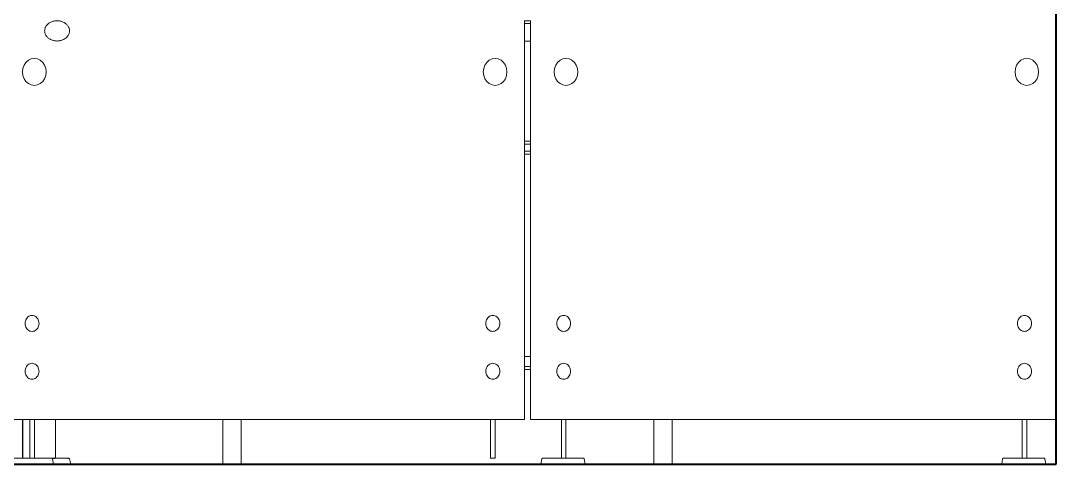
# Model space of a CAD drawing. Header units: inches. Extents: x 137851 to 141026, y -21374 to -19129.
# Drawn here: x 139128.4 to 139211.4, y -20252.3 to -20216.7 of the extents above; entities that cross this region are included whole.
import ezdxf

# ---------------------------------------------------------------- set-up
doc = ezdxf.new("R2010")
doc.units = ezdxf.units.IN
doc.header["$LTSCALE"] = 0.5
doc.header["$MEASUREMENT"] = 0
doc.layers.add('wall', color=1, linetype='Continuous', lineweight=40)
doc.layers.add('window', color=4, linetype='Continuous', lineweight=13)

msp = doc.modelspace()

# ---------------------------------------------------------------- linework, layer by layer
at = {"layer": 'wall'}
for p, q in [((139211.447, -20252.295), (139211.447, -20146.295)), ((139126.67, -20252.295), (139211.447, -20252.295))]:
    msp.add_line(p, q, dxfattribs=at)
at = {"layer": 'window'}
for p, q in [((139130.376, -20217.321), (139130.362, -20217.373)), ((139130.395, -20217.27), (139130.376, -20217.321)), ((139130.418, -20217.22), (139130.395, -20217.27)), ((139130.445, -20217.172), (139130.418, -20217.22)), ((139130.476, -20217.125), (139130.445, -20217.172)), ((139130.51, -20217.08), (139130.476, -20217.125)), ((139130.548, -20217.037), (139130.51, -20217.08)), ((139130.59, -20216.996), (139130.548, -20217.037)), ((139130.634, -20216.957), (139130.59, -20216.996)), ((139130.682, -20216.921), (139130.634, -20216.957)), ((139130.732, -20216.887), (139130.682, -20216.921)), ((139130.785, -20216.857), (139130.732, -20216.887)), ((139130.841, -20216.829), (139130.785, -20216.857)), ((139130.898, -20216.804), (139130.841, -20216.829)), ((139130.958, -20216.782), (139130.898, -20216.804)), ((139131.019, -20216.763), (139130.958, -20216.782)), ((139131.081, -20216.748), (139131.019, -20216.763)), ((139131.145, -20216.735), (139131.081, -20216.748)), ((139131.209, -20216.727), (139131.145, -20216.735)), ((139131.209, -20216.727), (139131.192, -20216.727)), ((139131.257, -20216.722), (139131.209, -20216.727)), ((139131.274, -20216.722), (139131.257, -20216.722)), ((139131.322, -20216.72), (139131.274, -20216.722)), ((139131.339, -20216.72), (139131.322, -20216.72)), ((139131.404, -20216.722), (139131.339, -20216.72)), ((139131.469, -20216.727), (139131.404, -20216.722)), ((139131.534, -20216.735), (139131.469, -20216.727)), ((139131.597, -20216.748), (139131.534, -20216.735)), ((139131.66, -20216.763), (139131.597, -20216.748)), ((139131.721, -20216.782), (139131.66, -20216.763)), ((139131.78, -20216.804), (139131.721, -20216.782)), ((139131.837, -20216.829), (139131.78, -20216.804)), ((139131.893, -20216.857), (139131.837, -20216.829)), ((139131.946, -20216.887), (139131.893, -20216.857)), ((139131.996, -20216.921), (139131.946, -20216.887)), ((139132.044, -20216.957), (139131.996, -20216.921)), ((139132.089, -20216.996), (139132.044, -20216.957)), ((139132.13, -20217.037), (139132.089, -20216.996)), ((139132.168, -20217.08), (139132.13, -20217.037)), ((139132.202, -20217.125), (139132.168, -20217.08)), ((139132.233, -20217.172), (139132.202, -20217.125)), ((139132.26, -20217.22), (139132.233, -20217.172)), ((139132.283, -20217.27), (139132.26, -20217.22)), ((139132.302, -20217.321), (139132.283, -20217.27)), ((139132.317, -20217.373), (139132.302, -20217.321)), ((139168.822, -20216.707), (139168.822, -20248.714)), ((139169.295, -20216.72), (139168.822, -20216.72)), ((139168.822, -20216.935), (139169.295, -20216.935)), ((139169.295, -20248.714), (139169.295, -20216.707)), ((139130.345, -20217.478), (139130.342, -20217.531)), ((139130.342, -20217.531), (139130.345, -20217.584)), ((139130.351, -20217.425), (139130.345, -20217.478)), ((139130.345, -20217.584), (139130.351, -20217.637)), ((139130.362, -20217.373), (139130.351, -20217.425)), ((139130.351, -20217.637), (139130.362, -20217.689)), ((139130.362, -20217.689), (139130.376, -20217.741)), ((139130.376, -20217.741), (139130.395, -20217.791)), ((139130.395, -20217.791), (139130.418, -20217.841)), ((139130.418, -20217.841), (139130.445, -20217.889)), ((139130.445, -20217.889), (139130.476, -20217.936)), ((139130.476, -20217.936), (139130.51, -20217.981)), ((139130.51, -20217.981), (139130.548, -20218.024)), ((139130.548, -20218.024), (139130.59, -20218.065)), ((139130.59, -20218.065), (139130.634, -20218.104)), ((139130.634, -20218.104), (139130.682, -20218.14)), ((139130.682, -20218.14), (139130.732, -20218.174)), ((139131.946, -20218.174), (139131.996, -20218.14)), ((139131.996, -20218.14), (139132.044, -20218.104)), ((139132.044, -20218.104), (139132.089, -20218.065)), ((139132.089, -20218.065), (139132.13, -20218.024)), ((139132.13, -20218.024), (139132.168, -20217.981)), ((139132.168, -20217.981), (139132.202, -20217.936)), ((139132.202, -20217.936), (139132.233, -20217.889)), ((139132.233, -20217.889), (139132.26, -20217.841)), ((139132.26, -20217.841), (139132.283, -20217.791)), ((139132.283, -20217.791), (139132.302, -20217.741)), ((139132.302, -20217.741), (139132.317, -20217.689)), ((139132.327, -20217.425), (139132.317, -20217.373)), ((139132.317, -20217.689), (139132.327, -20217.637)), ((139132.334, -20217.478), (139132.327, -20217.425)), ((139132.327, -20217.637), (139132.334, -20217.584)), ((139132.336, -20217.531), (139132.334, -20217.478)), ((139132.334, -20217.584), (139132.336, -20217.531)), ((139130.732, -20218.174), (139130.785, -20218.205)), ((139130.785, -20218.205), (139130.815, -20218.22)), ((139130.815, -20218.22), (139130.841, -20218.233)), ((139130.841, -20218.233), (139130.898, -20218.258)), ((139130.898, -20218.258), (139130.958, -20218.28)), ((139130.958, -20218.28), (139131.019, -20218.299)), ((139131.019, -20218.299), (139131.081, -20218.314)), ((139131.081, -20218.314), (139131.145, -20218.326)), ((139131.145, -20218.326), (139131.209, -20218.335)), ((139131.209, -20218.335), (139131.192, -20218.335)), ((139131.209, -20218.335), (139131.257, -20218.34)), ((139131.274, -20218.34), (139131.257, -20218.34)), ((139131.274, -20218.34), (139131.322, -20218.342)), ((139131.339, -20218.342), (139131.322, -20218.342)), ((139131.339, -20218.342), (139131.404, -20218.34)), ((139131.404, -20218.34), (139131.469, -20218.335)), ((139131.469, -20218.335), (139131.534, -20218.326)), ((139131.534, -20218.326), (139131.597, -20218.314)), ((139131.597, -20218.314), (139131.66, -20218.299)), ((139131.66, -20218.299), (139131.721, -20218.28)), ((139131.721, -20218.28), (139131.78, -20218.258)), ((139131.78, -20218.258), (139131.837, -20218.233)), ((139131.837, -20218.233), (139131.864, -20218.22)), ((139131.864, -20218.22), (139131.893, -20218.205)), ((139131.893, -20218.205), (139131.946, -20218.174)), ((139169.295, -20218.342), (139168.822, -20218.342)), ((139129.042, -20219.885), (139129.271, -20219.777)), ((139129.271, -20219.777), (139129.516, -20219.74)), ((139129.761, -20219.777), (139129.516, -20219.74)), ((139129.761, -20219.777), (139129.989, -20219.885)), ((139165.984, -20219.885), (139166.212, -20219.777)), ((139166.212, -20219.777), (139166.458, -20219.74)), ((139166.703, -20219.777), (139166.458, -20219.74)), ((139166.703, -20219.777), (139166.931, -20219.885)), ((139171.666, -20219.885), (139171.894, -20219.777)), ((139171.894, -20219.777), (139172.139, -20219.74)), ((139172.385, -20219.777), (139172.139, -20219.74)), ((139172.385, -20219.777), (139172.613, -20219.885)), ((139208.611, -20219.885), (139208.839, -20219.777)), ((139208.839, -20219.777), (139209.084, -20219.74)), ((139209.329, -20219.777), (139209.084, -20219.74)), ((139209.329, -20219.777), (139209.558, -20219.885)), ((139128.601, -20220.543), (139128.569, -20220.824)), ((139128.601, -20220.543), (139128.695, -20220.282)), ((139128.695, -20220.282), (139128.846, -20220.057)), ((139128.846, -20220.057), (139129.042, -20219.885)), ((139130.186, -20220.057), (139129.989, -20219.885)), ((139130.186, -20220.057), (139130.336, -20220.282)), ((139130.431, -20220.543), (139130.336, -20220.282)), ((139130.431, -20220.543), (139130.463, -20220.824)), ((139165.543, -20220.543), (139165.51, -20220.824)), ((139165.543, -20220.543), (139165.637, -20220.282)), ((139165.637, -20220.282), (139165.788, -20220.057)), ((139165.788, -20220.057), (139165.984, -20219.885)), ((139167.127, -20220.057), (139166.931, -20219.885)), ((139167.127, -20220.057), (139167.278, -20220.282)), ((139167.373, -20220.543), (139167.278, -20220.282)), ((139167.373, -20220.543), (139167.405, -20220.824)), ((139171.224, -20220.543), (139171.192, -20220.824)), ((139171.224, -20220.543), (139171.319, -20220.282)), ((139171.319, -20220.282), (139171.47, -20220.057)), ((139171.47, -20220.057), (139171.666, -20219.885)), ((139172.809, -20220.057), (139172.613, -20219.885)), ((139172.809, -20220.057), (139172.96, -20220.282)), ((139173.054, -20220.543), (139172.96, -20220.282)), ((139173.054, -20220.543), (139173.087, -20220.824)), ((139208.169, -20220.543), (139208.137, -20220.824)), ((139208.169, -20220.543), (139208.264, -20220.282)), ((139208.264, -20220.282), (139208.414, -20220.057)), ((139208.414, -20220.057), (139208.611, -20219.885)), ((139209.754, -20220.057), (139209.558, -20219.885)), ((139209.754, -20220.057), (139209.905, -20220.282)), ((139209.999, -20220.543), (139209.905, -20220.282)), ((139209.999, -20220.543), (139210.032, -20220.824)), ((139128.569, -20220.824), (139128.601, -20221.104)), ((139128.695, -20221.366), (139128.601, -20221.104)), ((139128.846, -20221.59), (139128.695, -20221.366)), ((139130.336, -20221.366), (139130.186, -20221.59)), ((139130.431, -20221.104), (139130.336, -20221.366)), ((139130.431, -20221.104), (139130.463, -20220.824)), ((139165.51, -20220.824), (139165.543, -20221.104)), ((139165.637, -20221.366), (139165.543, -20221.104)), ((139165.788, -20221.59), (139165.637, -20221.366)), ((139167.278, -20221.366), (139167.127, -20221.59)), ((139167.373, -20221.104), (139167.278, -20221.366)), ((139167.373, -20221.104), (139167.405, -20220.824)), ((139171.192, -20220.824), (139171.224, -20221.104)), ((139171.319, -20221.366), (139171.224, -20221.104)), ((139171.47, -20221.59), (139171.319, -20221.366)), ((139172.96, -20221.366), (139172.809, -20221.59)), ((139173.054, -20221.104), (139172.96, -20221.366)), ((139173.054, -20221.104), (139173.087, -20220.824)), ((139208.137, -20220.824), (139208.169, -20221.104)), ((139208.264, -20221.366), (139208.169, -20221.104)), ((139208.414, -20221.59), (139208.264, -20221.366)), ((139209.905, -20221.366), (139209.754, -20221.59)), ((139209.999, -20221.104), (139209.905, -20221.366)), ((139209.999, -20221.104), (139210.032, -20220.824)), ((139128.846, -20221.59), (139129.042, -20221.763)), ((139129.042, -20221.763), (139129.271, -20221.871)), ((139129.271, -20221.871), (139129.516, -20221.908)), ((139129.516, -20221.908), (139129.761, -20221.871)), ((139129.761, -20221.871), (139129.989, -20221.763)), ((139129.989, -20221.763), (139130.186, -20221.59)), ((139165.788, -20221.59), (139165.984, -20221.763)), ((139165.984, -20221.763), (139166.212, -20221.871)), ((139166.212, -20221.871), (139166.458, -20221.908)), ((139166.458, -20221.908), (139166.703, -20221.871)), ((139166.703, -20221.871), (139166.931, -20221.763)), ((139166.931, -20221.763), (139167.127, -20221.59)), ((139171.47, -20221.59), (139171.666, -20221.763)), ((139171.666, -20221.763), (139171.894, -20221.871)), ((139171.894, -20221.871), (139172.139, -20221.908)), ((139172.139, -20221.908), (139172.385, -20221.871)), ((139172.385, -20221.871), (139172.613, -20221.763)), ((139172.613, -20221.763), (139172.809, -20221.59)), ((139208.414, -20221.59), (139208.611, -20221.763)), ((139208.611, -20221.763), (139208.839, -20221.871)), ((139208.839, -20221.871), (139209.084, -20221.908)), ((139209.084, -20221.908), (139209.329, -20221.871)), ((139209.329, -20221.871), (139209.558, -20221.763)), ((139209.558, -20221.763), (139209.754, -20221.59)), ((139168.822, -20226.365), (139169.295, -20226.365)), ((139169.295, -20226.609), (139168.822, -20226.609)), ((139168.822, -20227.168), (139169.295, -20227.168)), ((139168.822, -20227.412), (139169.295, -20227.412)), ((139128.934, -20240.542), (139128.877, -20240.618)), ((139129, -20240.477), (139128.934, -20240.542)), ((139129.075, -20240.424), (139129, -20240.477)), ((139129.156, -20240.386), (139129.075, -20240.424)), ((139129.156, -20240.386), (139129.242, -20240.362)), ((139129.242, -20240.362), (139129.329, -20240.354)), ((139129.417, -20240.362), (139129.329, -20240.354)), ((139129.502, -20240.386), (139129.417, -20240.362)), ((139129.583, -20240.424), (139129.502, -20240.386)), ((139129.583, -20240.424), (139129.658, -20240.477)), ((139129.725, -20240.542), (139129.658, -20240.477)), ((139129.782, -20240.618), (139129.725, -20240.542)), ((139165.876, -20240.542), (139165.819, -20240.618)), ((139165.942, -20240.477), (139165.876, -20240.542)), ((139166.017, -20240.424), (139165.942, -20240.477)), ((139166.098, -20240.386), (139166.017, -20240.424)), ((139166.098, -20240.386), (139166.184, -20240.362)), ((139166.184, -20240.362), (139166.271, -20240.354)), ((139166.359, -20240.362), (139166.271, -20240.354)), ((139166.444, -20240.386), (139166.359, -20240.362)), ((139166.525, -20240.424), (139166.444, -20240.386)), ((139166.525, -20240.424), (139166.6, -20240.477)), ((139166.667, -20240.542), (139166.6, -20240.477)), ((139166.724, -20240.618), (139166.667, -20240.542)), ((139171.557, -20240.542), (139171.5, -20240.618)), ((139171.624, -20240.477), (139171.557, -20240.542)), ((139171.699, -20240.424), (139171.624, -20240.477)), ((139171.78, -20240.386), (139171.699, -20240.424)), ((139171.78, -20240.386), (139171.865, -20240.362)), ((139171.865, -20240.362), (139171.953, -20240.354)), ((139172.04, -20240.362), (139171.953, -20240.354)), ((139172.126, -20240.386), (139172.04, -20240.362)), ((139172.207, -20240.424), (139172.126, -20240.386)), ((139172.207, -20240.424), (139172.282, -20240.477)), ((139172.348, -20240.542), (139172.282, -20240.477)), ((139172.405, -20240.618), (139172.348, -20240.542)), ((139208.502, -20240.542), (139208.445, -20240.618)), ((139208.569, -20240.477), (139208.502, -20240.542)), ((139208.644, -20240.424), (139208.569, -20240.477)), ((139208.725, -20240.386), (139208.644, -20240.424)), ((139208.725, -20240.386), (139208.81, -20240.362)), ((139208.81, -20240.362), (139208.898, -20240.354)), ((139208.985, -20240.362), (139208.898, -20240.354)), ((139209.071, -20240.386), (139208.985, -20240.362)), ((139209.152, -20240.424), (139209.071, -20240.386)), ((139209.152, -20240.424), (139209.227, -20240.477)), ((139209.293, -20240.542), (139209.227, -20240.477)), ((139209.35, -20240.618), (139209.293, -20240.542)), ((139128.777, -20240.894), (139128.77, -20240.994)), ((139128.77, -20240.994), (139128.777, -20241.095)), ((139128.777, -20240.894), (139128.797, -20240.797)), ((139128.777, -20241.095), (139128.797, -20241.192)), ((139128.831, -20240.704), (139128.797, -20240.797)), ((139128.797, -20241.192), (139128.831, -20241.285)), ((139128.877, -20240.618), (139128.831, -20240.704)), ((139128.831, -20241.285), (139128.877, -20241.371)), ((139128.877, -20241.371), (139128.934, -20241.447)), ((139129.725, -20241.447), (139129.782, -20241.371)), ((139129.828, -20240.704), (139129.782, -20240.618)), ((139129.782, -20241.371), (139129.828, -20241.285)), ((139129.861, -20240.797), (139129.828, -20240.704)), ((139129.828, -20241.285), (139129.861, -20241.192)), ((139129.882, -20240.894), (139129.861, -20240.797)), ((139129.861, -20241.192), (139129.882, -20241.095)), ((139129.889, -20240.994), (139129.882, -20240.894)), ((139129.882, -20241.095), (139129.889, -20240.994)), ((139165.719, -20240.894), (139165.712, -20240.994)), ((139165.712, -20240.994), (139165.719, -20241.095)), ((139165.719, -20240.894), (139165.739, -20240.797)), ((139165.719, -20241.095), (139165.739, -20241.192)), ((139165.773, -20240.704), (139165.739, -20240.797)), ((139165.739, -20241.192), (139165.773, -20241.285)), ((139165.819, -20240.618), (139165.773, -20240.704)), ((139165.773, -20241.285), (139165.819, -20241.371)), ((139165.819, -20241.371), (139165.876, -20241.447)), ((139166.667, -20241.447), (139166.724, -20241.371)), ((139166.77, -20240.704), (139166.724, -20240.618)), ((139166.724, -20241.371), (139166.77, -20241.285)), ((139166.803, -20240.797), (139166.77, -20240.704)), ((139166.77, -20241.285), (139166.803, -20241.192)), ((139166.824, -20240.894), (139166.803, -20240.797)), ((139166.803, -20241.192), (139166.824, -20241.095)), ((139166.831, -20240.994), (139166.824, -20240.894)), ((139166.824, -20241.095), (139166.831, -20240.994)), ((139171.4, -20240.894), (139171.394, -20240.994)), ((139171.394, -20240.994), (139171.4, -20241.095)), ((139171.4, -20240.894), (139171.421, -20240.797)), ((139171.4, -20241.095), (139171.421, -20241.192)), ((139171.454, -20240.704), (139171.421, -20240.797)), ((139171.421, -20241.192), (139171.454, -20241.285)), ((139171.5, -20240.618), (139171.454, -20240.704)), ((139171.454, -20241.285), (139171.5, -20241.371)), ((139171.5, -20241.371), (139171.557, -20241.447)), ((139172.348, -20241.447), (139172.405, -20241.371)), ((139172.451, -20240.704), (139172.405, -20240.618)), ((139172.405, -20241.371), (139172.451, -20241.285)), ((139172.485, -20240.797), (139172.451, -20240.704)), ((139172.451, -20241.285), (139172.485, -20241.192)), ((139172.505, -20240.894), (139172.485, -20240.797)), ((139172.485, -20241.192), (139172.505, -20241.095)), ((139172.512, -20240.994), (139172.505, -20240.894)), ((139172.505, -20241.095), (139172.512, -20240.994)), ((139208.345, -20240.894), (139208.338, -20240.994)), ((139208.338, -20240.994), (139208.345, -20241.095)), ((139208.345, -20240.894), (139208.366, -20240.797)), ((139208.345, -20241.095), (139208.366, -20241.192)), ((139208.399, -20240.704), (139208.366, -20240.797)), ((139208.366, -20241.192), (139208.399, -20241.285)), ((139208.445, -20240.618), (139208.399, -20240.704)), ((139208.399, -20241.285), (139208.445, -20241.371)), ((139208.445, -20241.371), (139208.502, -20241.447)), ((139209.293, -20241.447), (139209.35, -20241.371)), ((139209.396, -20240.704), (139209.35, -20240.618)), ((139209.35, -20241.371), (139209.396, -20241.285)), ((139209.43, -20240.797), (139209.396, -20240.704)), ((139209.396, -20241.285), (139209.43, -20241.192)), ((139209.45, -20240.894), (139209.43, -20240.797)), ((139209.43, -20241.192), (139209.45, -20241.095)), ((139209.457, -20240.994), (139209.45, -20240.894)), ((139209.45, -20241.095), (139209.457, -20240.994)), ((139128.934, -20241.447), (139129, -20241.512)), ((139129.075, -20241.565), (139129, -20241.512)), ((139129.156, -20241.603), (139129.075, -20241.565)), ((139129.242, -20241.627), (139129.156, -20241.603)), ((139129.329, -20241.635), (139129.242, -20241.627)), ((139129.329, -20241.635), (139129.417, -20241.627)), ((139129.502, -20241.603), (139129.417, -20241.627)), ((139129.502, -20241.603), (139129.583, -20241.565)), ((139129.583, -20241.565), (139129.658, -20241.512)), ((139129.658, -20241.512), (139129.725, -20241.447)), ((139165.876, -20241.447), (139165.942, -20241.512)), ((139166.017, -20241.565), (139165.942, -20241.512)), ((139166.098, -20241.603), (139166.017, -20241.565)), ((139166.184, -20241.627), (139166.098, -20241.603)), ((139166.271, -20241.635), (139166.184, -20241.627)), ((139166.271, -20241.635), (139166.359, -20241.627)), ((139166.444, -20241.603), (139166.359, -20241.627)), ((139166.444, -20241.603), (139166.525, -20241.565)), ((139166.525, -20241.565), (139166.6, -20241.512)), ((139166.6, -20241.512), (139166.667, -20241.447)), ((139171.557, -20241.447), (139171.624, -20241.512)), ((139171.699, -20241.565), (139171.624, -20241.512)), ((139171.78, -20241.603), (139171.699, -20241.565)), ((139171.865, -20241.627), (139171.78, -20241.603)), ((139171.953, -20241.635), (139171.865, -20241.627)), ((139171.953, -20241.635), (139172.04, -20241.627)), ((139172.126, -20241.603), (139172.04, -20241.627)), ((139172.126, -20241.603), (139172.207, -20241.565)), ((139172.207, -20241.565), (139172.282, -20241.512)), ((139172.282, -20241.512), (139172.348, -20241.447)), ((139208.502, -20241.447), (139208.569, -20241.512)), ((139208.644, -20241.565), (139208.569, -20241.512)), ((139208.725, -20241.603), (139208.644, -20241.565)), ((139208.81, -20241.627), (139208.725, -20241.603)), ((139208.898, -20241.635), (139208.81, -20241.627)), ((139208.898, -20241.635), (139208.985, -20241.627)), ((139209.071, -20241.603), (139208.985, -20241.627)), ((139209.071, -20241.603), (139209.152, -20241.565)), ((139209.152, -20241.565), (139209.227, -20241.512)), ((139209.227, -20241.512), (139209.293, -20241.447)), ((139168.822, -20243.651), (139169.295, -20243.651)), ((139128.797, -20244.638), (139128.777, -20244.735)), ((139128.831, -20244.545), (139128.797, -20244.638)), ((139128.877, -20244.459), (139128.831, -20244.545)), ((139128.934, -20244.383), (139128.877, -20244.459)), ((139128.934, -20244.383), (139129, -20244.318)), ((139129.075, -20244.265), (139129, -20244.318)), ((139129.075, -20244.265), (139129.156, -20244.227)), ((139129.156, -20244.227), (139129.242, -20244.203)), ((139129.242, -20244.203), (139129.329, -20244.195)), ((139129.417, -20244.203), (139129.329, -20244.195)), ((139129.417, -20244.203), (139129.502, -20244.227)), ((139129.502, -20244.227), (139129.583, -20244.265)), ((139129.658, -20244.318), (139129.583, -20244.265)), ((139129.725, -20244.383), (139129.658, -20244.318)), ((139129.782, -20244.459), (139129.725, -20244.383)), ((139129.828, -20244.545), (139129.782, -20244.459)), ((139129.861, -20244.638), (139129.828, -20244.545)), ((139129.882, -20244.735), (139129.861, -20244.638)), ((139165.739, -20244.638), (139165.719, -20244.735)), ((139165.773, -20244.545), (139165.739, -20244.638)), ((139165.819, -20244.459), (139165.773, -20244.545)), ((139165.876, -20244.383), (139165.819, -20244.459)), ((139165.876, -20244.383), (139165.942, -20244.318)), ((139166.017, -20244.265), (139165.942, -20244.318)), ((139166.017, -20244.265), (139166.098, -20244.227)), ((139166.098, -20244.227), (139166.184, -20244.203)), ((139166.184, -20244.203), (139166.271, -20244.195)), ((139166.359, -20244.203), (139166.271, -20244.195)), ((139166.359, -20244.203), (139166.444, -20244.227)), ((139166.444, -20244.227), (139166.525, -20244.265)), ((139166.6, -20244.318), (139166.525, -20244.265)), ((139166.667, -20244.383), (139166.6, -20244.318)), ((139166.724, -20244.459), (139166.667, -20244.383)), ((139166.77, -20244.545), (139166.724, -20244.459)), ((139166.803, -20244.638), (139166.77, -20244.545)), ((139166.824, -20244.735), (139166.803, -20244.638)), ((139169.295, -20244.455), (139168.822, -20244.455)), ((139168.822, -20244.699), (139169.295, -20244.699)), ((139171.421, -20244.638), (139171.4, -20244.735)), ((139171.454, -20244.545), (139171.421, -20244.638)), ((139171.5, -20244.459), (139171.454, -20244.545)), ((139171.557, -20244.383), (139171.5, -20244.459)), ((139171.557, -20244.383), (139171.624, -20244.318)), ((139171.699, -20244.265), (139171.624, -20244.318)), ((139171.699, -20244.265), (139171.78, -20244.227)), ((139171.78, -20244.227), (139171.865, -20244.203)), ((139171.865, -20244.203), (139171.953, -20244.195)), ((139172.04, -20244.203), (139171.953, -20244.195)), ((139172.04, -20244.203), (139172.126, -20244.227)), ((139172.126, -20244.227), (139172.207, -20244.265)), ((139172.282, -20244.318), (139172.207, -20244.265)), ((139172.348, -20244.383), (139172.282, -20244.318)), ((139172.405, -20244.459), (139172.348, -20244.383)), ((139172.451, -20244.545), (139172.405, -20244.459)), ((139172.485, -20244.638), (139172.451, -20244.545)), ((139172.505, -20244.735), (139172.485, -20244.638)), ((139208.366, -20244.638), (139208.345, -20244.735)), ((139208.399, -20244.545), (139208.366, -20244.638)), ((139208.445, -20244.459), (139208.399, -20244.545)), ((139208.502, -20244.383), (139208.445, -20244.459)), ((139208.502, -20244.383), (139208.569, -20244.318)), ((139208.644, -20244.265), (139208.569, -20244.318)), ((139208.644, -20244.265), (139208.725, -20244.227)), ((139208.725, -20244.227), (139208.81, -20244.203)), ((139208.81, -20244.203), (139208.898, -20244.195)), ((139208.985, -20244.203), (139208.898, -20244.195)), ((139208.985, -20244.203), (139209.071, -20244.227)), ((139209.071, -20244.227), (139209.152, -20244.265)), ((139209.227, -20244.318), (139209.152, -20244.265)), ((139209.293, -20244.383), (139209.227, -20244.318)), ((139209.35, -20244.459), (139209.293, -20244.383)), ((139209.396, -20244.545), (139209.35, -20244.459)), ((139209.43, -20244.638), (139209.396, -20244.545)), ((139209.45, -20244.735), (139209.43, -20244.638)), ((139128.777, -20244.735), (139128.77, -20244.836)), ((139128.77, -20244.836), (139128.777, -20244.936)), ((139128.777, -20244.936), (139128.797, -20245.033)), ((139128.797, -20245.033), (139128.831, -20245.126)), ((139128.831, -20245.126), (139128.877, -20245.212)), ((139128.877, -20245.212), (139128.934, -20245.288)), ((139128.934, -20245.288), (139129, -20245.353)), ((139129, -20245.353), (139129.075, -20245.406)), ((139129.075, -20245.406), (139129.156, -20245.444)), ((139129.156, -20245.444), (139129.242, -20245.468)), ((139129.242, -20245.468), (139129.329, -20245.476)), ((139129.329, -20245.476), (139129.417, -20245.468)), ((139129.417, -20245.468), (139129.502, -20245.444)), ((139129.502, -20245.444), (139129.583, -20245.406)), ((139129.658, -20245.353), (139129.583, -20245.406)), ((139129.658, -20245.353), (139129.725, -20245.288)), ((139129.725, -20245.288), (139129.782, -20245.212)), ((139129.782, -20245.212), (139129.828, -20245.126)), ((139129.828, -20245.126), (139129.861, -20245.033)), ((139129.861, -20245.033), (139129.882, -20244.936)), ((139129.889, -20244.836), (139129.882, -20244.735)), ((139129.882, -20244.936), (139129.889, -20244.836)), ((139165.719, -20244.735), (139165.712, -20244.836)), ((139165.712, -20244.836), (139165.719, -20244.936)), ((139165.719, -20244.936), (139165.739, -20245.033)), ((139165.739, -20245.033), (139165.773, -20245.126)), ((139165.773, -20245.126), (139165.819, -20245.212)), ((139165.819, -20245.212), (139165.876, -20245.288)), ((139165.876, -20245.288), (139165.942, -20245.353)), ((139165.942, -20245.353), (139166.017, -20245.406)), ((139166.017, -20245.406), (139166.098, -20245.444)), ((139166.098, -20245.444), (139166.184, -20245.468)), ((139166.184, -20245.468), (139166.271, -20245.476)), ((139166.271, -20245.476), (139166.359, -20245.468)), ((139166.359, -20245.468), (139166.444, -20245.444)), ((139166.444, -20245.444), (139166.525, -20245.406)), ((139166.6, -20245.353), (139166.525, -20245.406)), ((139166.6, -20245.353), (139166.667, -20245.288)), ((139166.667, -20245.288), (139166.724, -20245.212)), ((139166.724, -20245.212), (139166.77, -20245.126)), ((139166.77, -20245.126), (139166.803, -20245.033)), ((139166.803, -20245.033), (139166.824, -20244.936)), ((139166.831, -20244.836), (139166.824, -20244.735)), ((139166.824, -20244.936), (139166.831, -20244.836)), ((139171.4, -20244.735), (139171.394, -20244.836)), ((139171.394, -20244.836), (139171.4, -20244.936)), ((139171.4, -20244.936), (139171.421, -20245.033)), ((139171.421, -20245.033), (139171.454, -20245.126)), ((139171.454, -20245.126), (139171.5, -20245.212)), ((139171.5, -20245.212), (139171.557, -20245.288)), ((139171.557, -20245.288), (139171.624, -20245.353)), ((139171.624, -20245.353), (139171.699, -20245.406)), ((139171.699, -20245.406), (139171.78, -20245.444)), ((139171.78, -20245.444), (139171.865, -20245.468)), ((139171.865, -20245.468), (139171.953, -20245.476)), ((139171.953, -20245.476), (139172.04, -20245.468)), ((139172.04, -20245.468), (139172.126, -20245.444)), ((139172.126, -20245.444), (139172.207, -20245.406)), ((139172.282, -20245.353), (139172.207, -20245.406)), ((139172.282, -20245.353), (139172.348, -20245.288)), ((139172.348, -20245.288), (139172.405, -20245.212)), ((139172.405, -20245.212), (139172.451, -20245.126)), ((139172.451, -20245.126), (139172.485, -20245.033)), ((139172.485, -20245.033), (139172.505, -20244.936)), ((139172.512, -20244.836), (139172.505, -20244.735)), ((139172.505, -20244.936), (139172.512, -20244.836)), ((139208.345, -20244.735), (139208.338, -20244.836)), ((139208.338, -20244.836), (139208.345, -20244.936)), ((139208.345, -20244.936), (139208.366, -20245.033)), ((139208.366, -20245.033), (139208.399, -20245.126)), ((139208.399, -20245.126), (139208.445, -20245.212)), ((139208.445, -20245.212), (139208.502, -20245.288)), ((139208.502, -20245.288), (139208.569, -20245.353)), ((139208.569, -20245.353), (139208.644, -20245.406)), ((139208.644, -20245.406), (139208.725, -20245.444)), ((139208.725, -20245.444), (139208.81, -20245.468)), ((139208.81, -20245.468), (139208.898, -20245.476)), ((139208.898, -20245.476), (139208.985, -20245.468)), ((139208.985, -20245.468), (139209.071, -20245.444)), ((139209.071, -20245.444), (139209.152, -20245.406)), ((139209.227, -20245.353), (139209.152, -20245.406)), ((139209.227, -20245.353), (139209.293, -20245.288)), ((139209.293, -20245.288), (139209.35, -20245.212)), ((139209.35, -20245.212), (139209.396, -20245.126)), ((139209.396, -20245.126), (139209.43, -20245.033)), ((139209.43, -20245.033), (139209.45, -20244.936)), ((139209.457, -20244.836), (139209.45, -20244.735)), ((139209.45, -20244.936), (139209.457, -20244.836)), ((139168.822, -20248.714), (139127.824, -20248.714)), ((139128.575, -20248.714), (139128.575, -20251.804)), ((139128.587, -20251.804), (139128.587, -20248.714)), ((139129.143, -20248.714), (139129.143, -20251.804)), ((139129.516, -20251.804), (139129.516, -20248.714)), ((139131.21, -20248.714), (139131.21, -20251.804)), ((139144.639, -20252.295), (139144.639, -20248.714)), ((139146.085, -20248.714), (139146.085, -20252.295)), ((139166.085, -20248.714), (139166.085, -20251.804)), ((139166.458, -20251.804), (139166.458, -20248.714)), ((139211.447, -20248.714), (139169.295, -20248.714)), ((139171.766, -20248.714), (139171.766, -20251.804)), ((139172.139, -20251.804), (139172.139, -20248.714)), ((139179.192, -20252.295), (139179.192, -20248.714)), ((139180.639, -20252.295), (139180.639, -20248.714)), ((139208.711, -20248.714), (139208.711, -20251.804)), ((139209.084, -20251.804), (139209.084, -20248.714)), ((139127.634, -20251.804), (139128.575, -20251.804)), ((139128.575, -20251.804), (139128.587, -20251.804)), ((139128.587, -20251.804), (139129.143, -20251.804)), ((139129.143, -20251.804), (139130.913, -20251.804)), ((139130.917, -20251.804), (139130.913, -20251.804)), ((139130.921, -20251.805), (139130.917, -20251.804)), ((139130.925, -20251.805), (139130.921, -20251.805)), ((139130.928, -20251.806), (139130.925, -20251.805)), ((139130.928, -20251.806), (139130.94, -20251.804)), ((139130.932, -20251.808), (139130.928, -20251.806)), ((139130.936, -20251.809), (139130.932, -20251.808)), ((139131.047, -20251.804), (139130.936, -20251.809)), ((139130.936, -20251.809), (139130.939, -20251.811)), ((139130.942, -20251.813), (139130.939, -20251.811)), ((139130.94, -20251.804), (139130.945, -20251.804)), ((139130.942, -20251.813), (139130.946, -20251.816)), ((139131.047, -20251.804), (139130.945, -20251.804)), ((139130.949, -20251.818), (139130.946, -20251.816)), ((139130.951, -20251.821), (139130.949, -20251.818)), ((139130.954, -20251.824), (139130.951, -20251.821)), ((139130.957, -20251.828), (139130.954, -20251.824)), ((139130.959, -20251.831), (139130.957, -20251.828)), ((139130.959, -20251.831), (139130.961, -20251.835)), ((139130.961, -20251.835), (139130.963, -20251.839)), ((139130.965, -20251.843), (139130.963, -20251.839)), ((139130.966, -20251.847), (139130.965, -20251.843)), ((139130.967, -20251.851), (139130.966, -20251.847)), ((139130.967, -20251.851), (139130.968, -20251.855)), ((139131.045, -20252.295), (139130.968, -20251.855)), ((139130.975, -20251.811), (139130.98, -20251.813)), ((139130.98, -20251.813), (139130.984, -20251.816)), ((139130.984, -20251.816), (139130.989, -20251.818)), ((139130.993, -20251.821), (139130.989, -20251.818)), ((139130.993, -20251.821), (139130.996, -20251.824)), ((139131, -20251.828), (139130.996, -20251.824)), ((139131, -20251.828), (139131.003, -20251.831)), ((139131.006, -20251.835), (139131.003, -20251.831)), ((139131.008, -20251.839), (139131.006, -20251.835)), ((139131.008, -20251.839), (139131.011, -20251.843)), ((139131.013, -20251.847), (139131.011, -20251.843)), ((139131.013, -20251.847), (139131.014, -20251.851)), ((139131.014, -20251.851), (139131.015, -20251.855)), ((139131.052, -20251.804), (139131.047, -20251.804)), ((139131.058, -20251.805), (139131.052, -20251.804)), ((139131.063, -20251.805), (139131.058, -20251.805)), ((139131.063, -20251.805), (139131.069, -20251.806)), ((139131.074, -20251.808), (139131.069, -20251.806)), ((139131.074, -20251.808), (139131.21, -20251.804)), ((139131.079, -20251.809), (139131.074, -20251.808)), ((139132.144, -20251.804), (139131.079, -20251.809)), ((139131.079, -20251.809), (139131.084, -20251.811)), ((139131.084, -20251.811), (139131.089, -20251.813)), ((139131.089, -20251.813), (139131.093, -20251.816)), ((139131.098, -20251.818), (139131.093, -20251.816)), ((139131.098, -20251.818), (139131.102, -20251.821)), ((139131.106, -20251.824), (139131.102, -20251.821)), ((139131.109, -20251.828), (139131.106, -20251.824)), ((139131.113, -20251.831), (139131.109, -20251.828)), ((139131.113, -20251.831), (139131.116, -20251.835)), ((139131.116, -20251.835), (139131.118, -20251.839)), ((139131.121, -20251.843), (139131.118, -20251.839)), ((139131.121, -20251.843), (139131.123, -20251.847)), ((139131.124, -20251.851), (139131.123, -20251.847)), ((139131.124, -20251.851), (139131.126, -20251.855)), ((139132.144, -20251.804), (139132.149, -20251.804)), ((139132.25, -20251.804), (139132.149, -20251.804)), ((139132.179, -20251.811), (139132.184, -20251.813)), ((139132.184, -20251.813), (139132.188, -20251.816)), ((139132.188, -20251.816), (139132.192, -20251.818)), ((139132.196, -20251.821), (139132.192, -20251.818)), ((139132.196, -20251.821), (139132.2, -20251.824)), ((139132.203, -20251.828), (139132.2, -20251.824)), ((139132.203, -20251.828), (139132.207, -20251.831)), ((139132.209, -20251.835), (139132.207, -20251.831)), ((139132.212, -20251.839), (139132.209, -20251.835)), ((139132.212, -20251.839), (139132.214, -20251.843)), ((139132.216, -20251.847), (139132.214, -20251.843)), ((139132.216, -20251.847), (139132.218, -20251.851)), ((139132.218, -20251.851), (139132.219, -20251.855)), ((139132.256, -20251.804), (139132.25, -20251.804)), ((139132.261, -20251.805), (139132.256, -20251.804)), ((139132.267, -20251.805), (139132.261, -20251.805)), ((139132.267, -20251.805), (139132.272, -20251.806)), ((139132.277, -20251.808), (139132.272, -20251.806)), ((139132.283, -20251.809), (139132.277, -20251.808)), ((139132.283, -20251.809), (139132.288, -20251.811)), ((139132.288, -20251.811), (139132.292, -20251.813)), ((139132.292, -20251.813), (139132.297, -20251.816)), ((139132.301, -20251.818), (139132.297, -20251.816)), ((139132.301, -20251.818), (139132.306, -20251.821)), ((139132.309, -20251.824), (139132.306, -20251.821)), ((139132.313, -20251.828), (139132.309, -20251.824)), ((139132.316, -20251.831), (139132.313, -20251.828)), ((139132.316, -20251.831), (139132.319, -20251.835)), ((139132.319, -20251.835), (139132.322, -20251.839)), ((139132.324, -20251.843), (139132.322, -20251.839)), ((139132.324, -20251.843), (139132.326, -20251.847)), ((139132.328, -20251.851), (139132.326, -20251.847)), ((139132.328, -20251.851), (139132.329, -20251.855)), ((139132.44, -20252.295), (139132.329, -20251.855)), ((139166.085, -20251.804), (139166.458, -20251.804)), ((139170.126, -20252.295), (139170.202, -20251.855)), ((139170.203, -20251.851), (139170.202, -20251.855)), ((139170.204, -20251.847), (139170.203, -20251.851)), ((139170.206, -20251.843), (139170.204, -20251.847)), ((139170.207, -20251.839), (139170.206, -20251.843)), ((139170.207, -20251.839), (139170.209, -20251.835)), ((139170.209, -20251.835), (139170.211, -20251.831)), ((139170.214, -20251.828), (139170.211, -20251.831)), ((139170.216, -20251.824), (139170.214, -20251.828)), ((139170.219, -20251.821), (139170.216, -20251.824)), ((139170.222, -20251.818), (139170.219, -20251.821)), ((139170.225, -20251.816), (139170.222, -20251.818)), ((139170.225, -20251.816), (139170.228, -20251.813)), ((139170.231, -20251.811), (139170.228, -20251.813)), ((139170.235, -20251.809), (139170.231, -20251.811)), ((139170.235, -20251.809), (139170.238, -20251.808)), ((139170.242, -20251.806), (139170.238, -20251.808)), ((139170.246, -20251.805), (139170.242, -20251.806)), ((139170.25, -20251.805), (139170.246, -20251.805)), ((139170.25, -20251.805), (139170.253, -20251.804)), ((139170.257, -20251.804), (139170.253, -20251.804)), ((139173.537, -20251.804), (139170.257, -20251.804)), ((139173.541, -20251.804), (139173.537, -20251.804)), ((139173.544, -20251.805), (139173.541, -20251.804)), ((139173.548, -20251.805), (139173.544, -20251.805)), ((139173.552, -20251.806), (139173.548, -20251.805)), ((139173.556, -20251.808), (139173.552, -20251.806)), ((139173.559, -20251.809), (139173.556, -20251.808)), ((139173.559, -20251.809), (139173.563, -20251.811)), ((139173.566, -20251.813), (139173.563, -20251.811)), ((139173.566, -20251.813), (139173.569, -20251.816)), ((139173.572, -20251.818), (139173.569, -20251.816)), ((139173.575, -20251.821), (139173.572, -20251.818)), ((139173.578, -20251.824), (139173.575, -20251.821)), ((139173.58, -20251.828), (139173.578, -20251.824)), ((139173.583, -20251.831), (139173.58, -20251.828)), ((139173.583, -20251.831), (139173.585, -20251.835)), ((139173.585, -20251.835), (139173.587, -20251.839)), ((139173.588, -20251.843), (139173.587, -20251.839)), ((139173.59, -20251.847), (139173.588, -20251.843)), ((139173.591, -20251.851), (139173.59, -20251.847)), ((139173.591, -20251.851), (139173.592, -20251.855)), ((139173.668, -20252.295), (139173.592, -20251.855)), ((139207.071, -20252.295), (139207.147, -20251.855)), ((139207.148, -20251.851), (139207.147, -20251.855)), ((139207.149, -20251.847), (139207.148, -20251.851)), ((139207.151, -20251.843), (139207.149, -20251.847)), ((139207.152, -20251.839), (139207.151, -20251.843)), ((139207.152, -20251.839), (139207.154, -20251.835)), ((139207.154, -20251.835), (139207.156, -20251.831)), ((139207.159, -20251.828), (139207.156, -20251.831)), ((139207.161, -20251.824), (139207.159, -20251.828)), ((139207.164, -20251.821), (139207.161, -20251.824)), ((139207.167, -20251.818), (139207.164, -20251.821)), ((139207.17, -20251.816), (139207.167, -20251.818)), ((139207.17, -20251.816), (139207.173, -20251.813)), ((139207.176, -20251.811), (139207.173, -20251.813)), ((139207.18, -20251.809), (139207.176, -20251.811)), ((139207.18, -20251.809), (139207.183, -20251.808)), ((139207.187, -20251.806), (139207.183, -20251.808)), ((139207.191, -20251.805), (139207.187, -20251.806)), ((139207.194, -20251.805), (139207.191, -20251.805)), ((139207.194, -20251.805), (139207.198, -20251.804)), ((139207.202, -20251.804), (139207.198, -20251.804)), ((139210.482, -20251.804), (139207.202, -20251.804)), ((139210.485, -20251.804), (139210.482, -20251.804)), ((139210.489, -20251.805), (139210.485, -20251.804)), ((139210.493, -20251.805), (139210.489, -20251.805)), ((139210.497, -20251.806), (139210.493, -20251.805)), ((139210.5, -20251.808), (139210.497, -20251.806)), ((139210.504, -20251.809), (139210.5, -20251.808)), ((139210.504, -20251.809), (139210.508, -20251.811)), ((139210.511, -20251.813), (139210.508, -20251.811)), ((139210.511, -20251.813), (139210.514, -20251.816)), ((139210.517, -20251.818), (139210.514, -20251.816)), ((139210.52, -20251.821), (139210.517, -20251.818)), ((139210.523, -20251.824), (139210.52, -20251.821)), ((139210.525, -20251.828), (139210.523, -20251.824)), ((139210.528, -20251.831), (139210.525, -20251.828)), ((139210.528, -20251.831), (139210.53, -20251.835)), ((139210.53, -20251.835), (139210.531, -20251.839)), ((139210.533, -20251.843), (139210.531, -20251.839)), ((139210.534, -20251.847), (139210.533, -20251.843)), ((139210.536, -20251.851), (139210.534, -20251.847)), ((139210.536, -20251.851), (139210.536, -20251.855)), ((139210.613, -20252.295), (139210.536, -20251.855))]:
    msp.add_line(p, q, dxfattribs=at)

doc.saveas('drawing.dxf')
